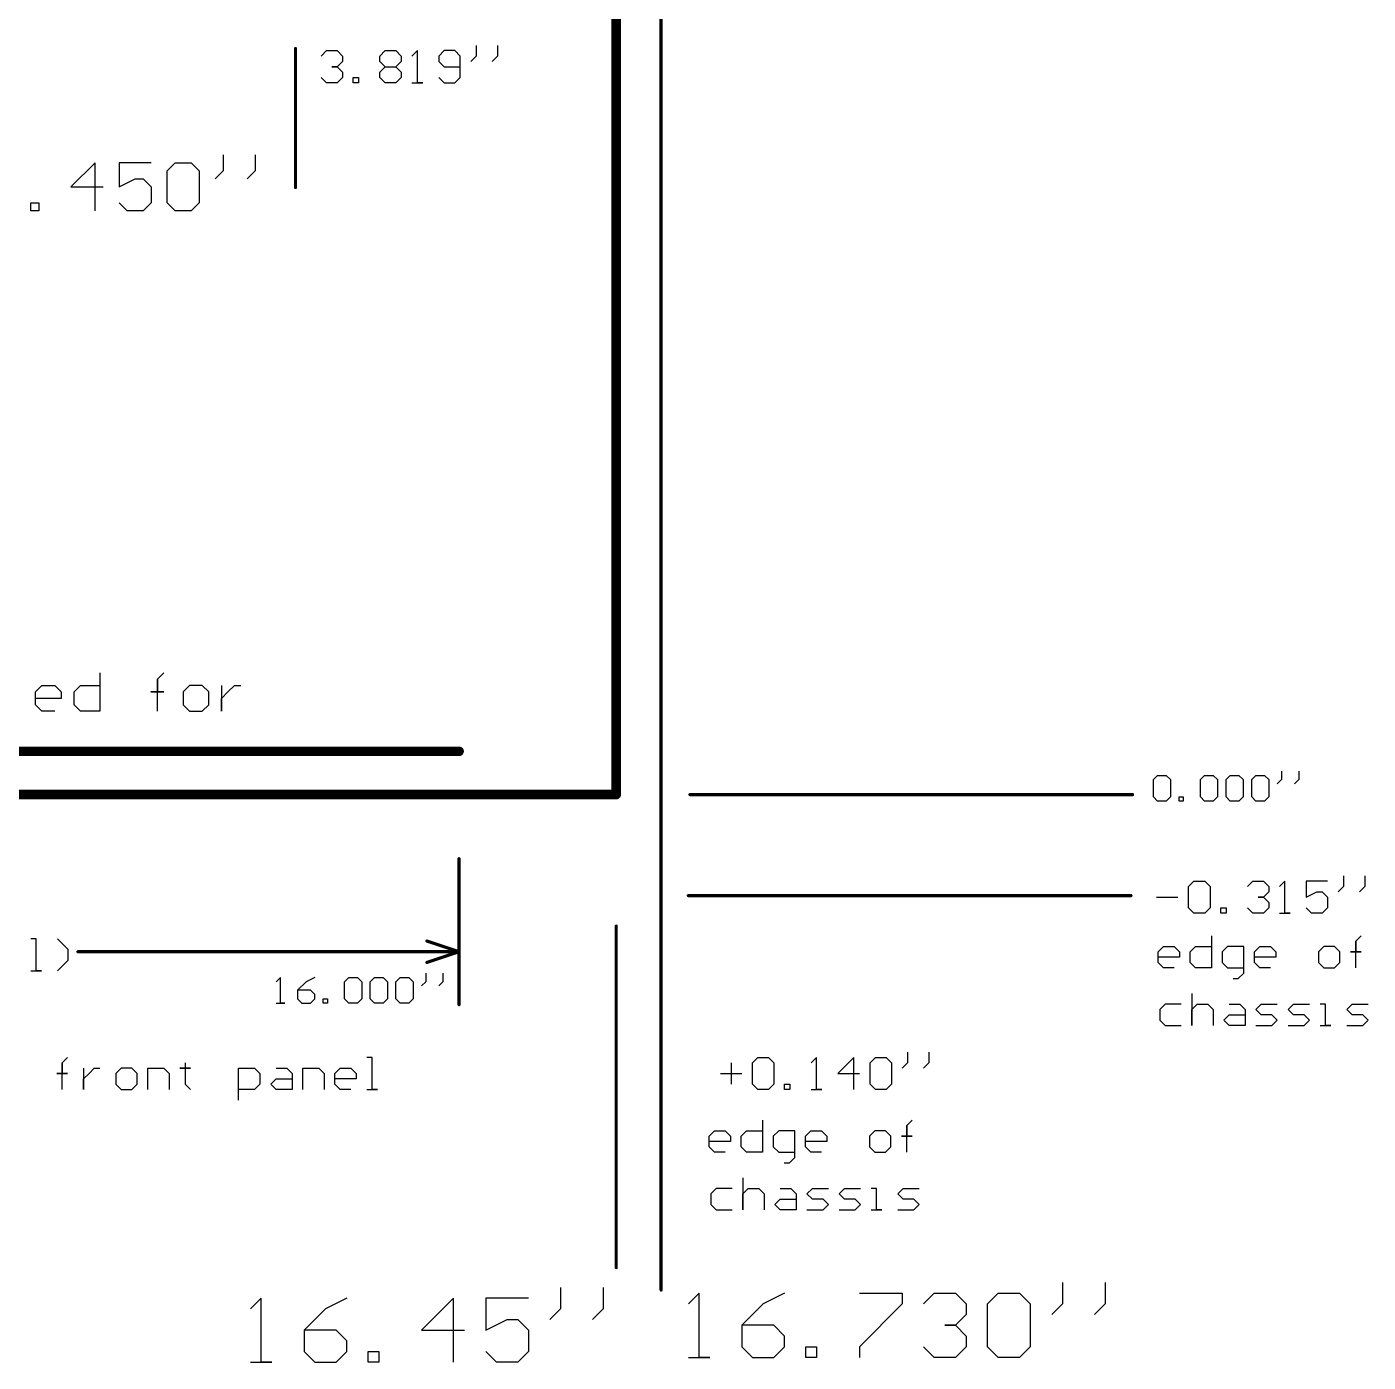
# Model space of a CAD drawing. Extents: x 0.1 to 22.4, y 0.2 to 23.3.
# Drawn here: x 16.612 to 20.795, y 0.23 to 4.394 of the extents above; entities that cross this region are included whole.
import ezdxf

# ---------------------------------------------------------------- set-up
doc = ezdxf.new("R2010")
doc.units = 0
doc.header["$MEASUREMENT"] = 0
doc.layers.add('MECHANICAL1', color=6, linetype='CONTINUOUS')
doc.layers.add('TOPOVERLAY', color=2, linetype='CONTINUOUS')

msp = doc.modelspace()

# ---------------------------------------------------------------- linework, layer by layer
at = {"layer": 'MECHANICAL1'}
for p, q in [((20.125, 2.0466), (20.1383, 2.06)), ((20.1383, 2.06), (20.165, 2.06)), ((20.165, 2.06), (20.1783, 2.0466)), ((20.2716, 2.0466), (20.2849, 2.06)), ((20.2849, 2.06), (20.3116, 2.06)), ((20.3116, 2.06), (20.3249, 2.0466)), ((20.3516, 2.0466), (20.3649, 2.06)), ((20.3649, 2.06), (20.3916, 2.06)), ((20.3916, 2.06), (20.4049, 2.0466)), ((20.4316, 2.0466), (20.4449, 2.06)), ((20.4449, 2.06), (20.4716, 2.06)), ((20.4716, 2.06), (20.4849, 2.0466)), ((20.5249, 2.0733), (20.5249, 2.0466)), ((20.5782, 2.0733), (20.5782, 2.0466)), ((20.125, 1.9933), (20.125, 2.0466)), ((20.1783, 2.0466), (20.1783, 1.9933)), ((20.2716, 1.9933), (20.2716, 2.0466)), ((20.3249, 2.0466), (20.3249, 1.9933)), ((20.3516, 1.9933), (20.3516, 2.0466)), ((20.4049, 2.0466), (20.4049, 1.9933)), ((20.4316, 1.9933), (20.4316, 2.0466)), ((20.4849, 2.0466), (20.4849, 1.9933)), ((20.5249, 2.0466), (20.5115, 2.0333)), ((20.5782, 2.0466), (20.5649, 2.0333)), ((20.1383, 1.98), (20.125, 1.9933)), ((20.165, 1.98), (20.1383, 1.98)), ((20.1783, 1.9933), (20.165, 1.98)), ((20.205, 1.98), (20.205, 1.9933)), ((20.205, 1.9933), (20.2183, 1.9933)), ((20.2183, 1.98), (20.205, 1.98)), ((20.2183, 1.9933), (20.2183, 1.98)), ((20.2849, 1.98), (20.2716, 1.9933)), ((20.3116, 1.98), (20.2849, 1.98)), ((20.3249, 1.9933), (20.3116, 1.98)), ((20.3649, 1.98), (20.3516, 1.9933)), ((20.3916, 1.98), (20.3649, 1.98)), ((20.4049, 1.9933), (20.3916, 1.98)), ((20.4449, 1.98), (20.4316, 1.9933)), ((20.4716, 1.98), (20.4449, 1.98)), ((20.4849, 1.9933), (20.4716, 1.98)), ((20.235, 1.7133), (20.2516, 1.73)), ((20.2516, 1.73), (20.285, 1.73)), ((20.285, 1.73), (20.3016, 1.7133)), ((20.4182, 1.7133), (20.4349, 1.73)), ((20.4349, 1.73), (20.4682, 1.73)), ((20.4682, 1.73), (20.4849, 1.7133)), ((20.5349, 1.73), (20.5182, 1.7133)), ((20.5349, 1.63), (20.5349, 1.73)), ((20.6682, 1.73), (20.6015, 1.73)), ((20.6015, 1.73), (20.6015, 1.68)), ((20.7181, 1.7466), (20.7181, 1.7133)), ((20.7848, 1.7466), (20.7848, 1.7133)), ((20.135, 1.68), (20.2016, 1.68)), ((20.235, 1.6467), (20.235, 1.7133)), ((20.3016, 1.7133), (20.3016, 1.6467)), ((20.4682, 1.68), (20.4516, 1.68)), ((20.4516, 1.68), (20.4682, 1.68)), ((20.4849, 1.6966), (20.4682, 1.68)), ((20.4682, 1.68), (20.4849, 1.6633)), ((20.4849, 1.7133), (20.4849, 1.6966)), ((20.6015, 1.68), (20.6348, 1.6966)), ((20.6348, 1.6966), (20.6515, 1.6966)), ((20.6515, 1.6966), (20.6682, 1.68)), ((20.6682, 1.68), (20.6682, 1.6467)), ((20.7181, 1.7133), (20.7015, 1.6966)), ((20.7848, 1.7133), (20.7681, 1.6966)), ((20.2516, 1.63), (20.235, 1.6467)), ((20.3016, 1.6467), (20.285, 1.63)), ((20.3349, 1.63), (20.3349, 1.6467)), ((20.3349, 1.6467), (20.3516, 1.6467)), ((20.3516, 1.6467), (20.3516, 1.63)), ((20.4349, 1.63), (20.4182, 1.6467)), ((20.4849, 1.6467), (20.4682, 1.63)), ((20.4849, 1.6633), (20.4849, 1.6467)), ((20.6182, 1.63), (20.6015, 1.6467)), ((20.6682, 1.6467), (20.6515, 1.63)), ((20.285, 1.63), (20.2516, 1.63)), ((20.3516, 1.63), (20.3349, 1.63)), ((20.4682, 1.63), (20.4349, 1.63)), ((20.5182, 1.63), (20.5515, 1.63)), ((20.5515, 1.63), (20.5349, 1.63)), ((20.6515, 1.63), (20.6182, 1.63)), ((16.6416, 1.55), (16.6249, 1.55)), ((16.6416, 1.45), (16.6416, 1.55)), ((16.7415, 1.5167), (16.7082, 1.55)), ((20.3066, 1.56), (20.3066, 1.46)), ((20.7565, 1.5433), (20.7731, 1.56)), ((16.7415, 1.4833), (16.7415, 1.5167)), ((20.14, 1.51), (20.1567, 1.5266)), ((20.14, 1.4767), (20.14, 1.51)), ((20.1567, 1.5266), (20.19, 1.5266)), ((20.19, 1.5266), (20.2066, 1.51)), ((20.2066, 1.51), (20.2066, 1.4933)), ((20.24, 1.51), (20.2566, 1.5266)), ((20.24, 1.4767), (20.24, 1.51)), ((20.2566, 1.5266), (20.3066, 1.5266)), ((20.3566, 1.5266), (20.3399, 1.51)), ((20.3399, 1.51), (20.3399, 1.4767)), ((20.4066, 1.5266), (20.3566, 1.5266)), ((20.4066, 1.4433), (20.4066, 1.5266)), ((20.4399, 1.51), (20.4566, 1.5266)), ((20.4399, 1.4767), (20.4399, 1.51)), ((20.4566, 1.5266), (20.4899, 1.5266)), ((20.4899, 1.5266), (20.5065, 1.51)), ((20.5065, 1.51), (20.5065, 1.4933)), ((20.6565, 1.5266), (20.6398, 1.51)), ((20.6398, 1.51), (20.6398, 1.4767)), ((20.6898, 1.5266), (20.6565, 1.5266)), ((20.7065, 1.51), (20.6898, 1.5266)), ((20.7065, 1.4767), (20.7065, 1.51)), ((20.7565, 1.51), (20.7398, 1.51)), ((20.7398, 1.51), (20.7731, 1.51)), ((20.7565, 1.46), (20.7565, 1.5433)), ((20.7565, 1.5433), (20.7565, 1.51)), ((20.7565, 1.51), (20.7565, 1.5433)), ((20.7731, 1.51), (20.7565, 1.51)), ((16.7082, 1.45), (16.7415, 1.4833)), ((20.2066, 1.4933), (20.14, 1.4933)), ((20.1567, 1.46), (20.14, 1.4767)), ((20.2566, 1.46), (20.24, 1.4767)), ((20.3399, 1.4767), (20.3566, 1.46)), ((20.5065, 1.4933), (20.4399, 1.4933)), ((20.4566, 1.46), (20.4399, 1.4767)), ((20.6398, 1.4767), (20.6565, 1.46)), ((20.6898, 1.46), (20.7065, 1.4767)), ((16.6249, 1.45), (16.6582, 1.45)), ((16.6582, 1.45), (16.6416, 1.45)), ((17.4033, 1.43), (17.39, 1.4166)), ((17.4033, 1.35), (17.4033, 1.43)), ((17.51, 1.43), (17.4833, 1.4166)), ((17.6033, 1.4166), (17.6166, 1.43)), ((17.6166, 1.43), (17.6433, 1.43)), ((17.6433, 1.43), (17.6566, 1.4166)), ((17.6832, 1.4166), (17.6966, 1.43)), ((17.6966, 1.43), (17.7232, 1.43)), ((17.7232, 1.43), (17.7366, 1.4166)), ((17.7632, 1.4166), (17.7765, 1.43)), ((17.7765, 1.43), (17.8032, 1.43)), ((17.8032, 1.43), (17.8165, 1.4166)), ((17.8565, 1.4433), (17.8565, 1.4166)), ((17.9098, 1.4433), (17.9098, 1.4166)), ((20.19, 1.46), (20.1567, 1.46)), ((20.3066, 1.46), (20.2566, 1.46)), ((20.3566, 1.46), (20.4066, 1.46)), ((20.3733, 1.4267), (20.3899, 1.4267)), ((20.3899, 1.4267), (20.4066, 1.4433)), ((20.4899, 1.46), (20.4566, 1.46)), ((20.6565, 1.46), (20.6898, 1.46)), ((17.4833, 1.4166), (17.4566, 1.39)), ((17.4566, 1.39), (17.4566, 1.3633)), ((17.4966, 1.39), (17.4566, 1.39)), ((17.51, 1.3767), (17.4966, 1.39)), ((17.6033, 1.3633), (17.6033, 1.4166)), ((17.6566, 1.4166), (17.6566, 1.3633)), ((17.6832, 1.3633), (17.6832, 1.4166)), ((17.7366, 1.4166), (17.7366, 1.3633)), ((17.7632, 1.3633), (17.7632, 1.4166)), ((17.8165, 1.4166), (17.8165, 1.3633)), ((17.8565, 1.4166), (17.8432, 1.4033)), ((17.9098, 1.4166), (17.8965, 1.4033)), ((17.39, 1.35), (17.4167, 1.35)), ((17.4167, 1.35), (17.4033, 1.35)), ((17.4566, 1.3633), (17.47, 1.35)), ((17.47, 1.35), (17.4966, 1.35)), ((17.4966, 1.35), (17.51, 1.3633)), ((17.51, 1.3633), (17.51, 1.3767)), ((17.5366, 1.35), (17.5366, 1.3633)), ((17.5366, 1.3633), (17.5499, 1.3633)), ((17.5499, 1.35), (17.5366, 1.35)), ((17.5499, 1.3633), (17.5499, 1.35)), ((17.6166, 1.35), (17.6033, 1.3633)), ((17.6433, 1.35), (17.6166, 1.35)), ((17.6566, 1.3633), (17.6433, 1.35)), ((17.6966, 1.35), (17.6832, 1.3633)), ((17.7232, 1.35), (17.6966, 1.35)), ((17.7366, 1.3633), (17.7232, 1.35)), ((17.7765, 1.35), (17.7632, 1.3633)), ((17.8032, 1.35), (17.7765, 1.35)), ((17.8165, 1.3633), (17.8032, 1.35)), ((20.1617, 1.3466), (20.145, 1.33)), ((20.2116, 1.3466), (20.1617, 1.3466)), ((20.245, 1.38), (20.245, 1.28)), ((20.245, 1.33), (20.2616, 1.3466)), ((20.2616, 1.3466), (20.295, 1.3466)), ((20.295, 1.3466), (20.3116, 1.33)), ((20.3616, 1.3466), (20.3949, 1.3466)), ((20.3949, 1.3466), (20.4116, 1.33)), ((20.4449, 1.33), (20.4616, 1.3466)), ((20.4616, 1.3466), (20.5115, 1.3466)), ((20.5449, 1.33), (20.5615, 1.3466)), ((20.5615, 1.3466), (20.6115, 1.3466)), ((20.6615, 1.3466), (20.6448, 1.3466)), ((20.6615, 1.28), (20.6615, 1.3466)), ((20.7281, 1.33), (20.7448, 1.3466)), ((20.7448, 1.3466), (20.7948, 1.3466)), ((20.145, 1.33), (20.145, 1.2967)), ((20.145, 1.2967), (20.1617, 1.28)), ((20.245, 1.28), (20.245, 1.33)), ((20.3116, 1.33), (20.3116, 1.28)), ((20.3449, 1.2967), (20.3616, 1.3133)), ((20.3616, 1.28), (20.3449, 1.2967)), ((20.3616, 1.3133), (20.4116, 1.3133)), ((20.4116, 1.33), (20.4116, 1.28)), ((20.4616, 1.3133), (20.4449, 1.33)), ((20.4949, 1.3133), (20.4616, 1.3133)), ((20.5115, 1.2967), (20.4949, 1.3133)), ((20.4949, 1.28), (20.5115, 1.2967)), ((20.5615, 1.3133), (20.5449, 1.33)), ((20.5949, 1.3133), (20.5615, 1.3133)), ((20.6115, 1.2967), (20.5949, 1.3133)), ((20.5949, 1.28), (20.6115, 1.2967)), ((20.7448, 1.3133), (20.7281, 1.33)), ((20.7781, 1.3133), (20.7448, 1.3133)), ((20.7948, 1.2967), (20.7781, 1.3133)), ((20.7781, 1.28), (20.7948, 1.2967)), ((20.1617, 1.28), (20.2116, 1.28)), ((20.4116, 1.28), (20.3616, 1.28)), ((20.4449, 1.28), (20.4949, 1.28)), ((20.5449, 1.28), (20.5949, 1.28)), ((20.6448, 1.28), (20.6782, 1.28)), ((20.6782, 1.28), (20.6615, 1.28)), ((20.7281, 1.28), (20.7781, 1.28)), ((16.7228, 1.1633), (16.7394, 1.18)), ((17.6891, 1.18), (17.6725, 1.18)), ((17.6891, 1.08), (17.6891, 1.18)), ((18.875, 1.1633), (18.8916, 1.18)), ((18.8916, 1.18), (18.925, 1.18)), ((18.925, 1.18), (18.9416, 1.1633)), ((19.0749, 1.18), (19.0582, 1.1633)), ((19.0749, 1.08), (19.0749, 1.18)), ((19.1915, 1.18), (19.1415, 1.13)), ((19.1915, 1.08), (19.1915, 1.18)), ((19.2415, 1.1633), (19.2582, 1.18)), ((19.2582, 1.18), (19.2915, 1.18)), ((19.2915, 1.18), (19.3082, 1.1633)), ((19.3581, 1.1966), (19.3581, 1.1633)), ((19.4248, 1.1966), (19.4248, 1.1633)), ((16.7228, 1.13), (16.7061, 1.13)), ((16.7061, 1.13), (16.7394, 1.13)), ((16.7228, 1.08), (16.7228, 1.1633)), ((16.7228, 1.1633), (16.7228, 1.13)), ((16.7228, 1.13), (16.7228, 1.1633)), ((16.7394, 1.13), (16.7228, 1.13)), ((16.7894, 1.1466), (16.7894, 1.08)), ((16.7894, 1.1133), (16.8061, 1.13)), ((16.8061, 1.13), (16.8227, 1.1466)), ((16.8227, 1.1466), (16.8394, 1.1466)), ((16.906, 1.1466), (16.8894, 1.13)), ((16.8894, 1.13), (16.8894, 1.0967)), ((16.9394, 1.1466), (16.906, 1.1466)), ((16.956, 1.13), (16.9394, 1.1466)), ((16.956, 1.0967), (16.956, 1.13)), ((16.9894, 1.08), (16.9894, 1.1466)), ((16.9894, 1.1466), (17.0393, 1.1466)), ((17.0393, 1.1466), (17.056, 1.13)), ((17.056, 1.13), (17.056, 1.08)), ((17.106, 1.1466), (17.0893, 1.1466)), ((17.0893, 1.1466), (17.1226, 1.1466)), ((17.106, 1.1633), (17.106, 1.1466)), ((17.1226, 1.1466), (17.106, 1.1466)), ((17.106, 1.1466), (17.106, 1.0967)), ((17.2726, 1.0467), (17.2726, 1.1466)), ((17.2726, 1.1466), (17.3226, 1.1466)), ((17.3226, 1.1466), (17.3392, 1.13)), ((17.3392, 1.13), (17.3392, 1.0967)), ((17.3892, 1.1466), (17.4225, 1.1466)), ((17.4225, 1.1466), (17.4392, 1.13)), ((17.4392, 1.13), (17.4392, 1.08)), ((17.4725, 1.08), (17.4725, 1.1466)), ((17.4725, 1.1466), (17.5225, 1.1466)), ((17.5225, 1.1466), (17.5392, 1.13)), ((17.5392, 1.13), (17.5392, 1.08)), ((17.5725, 1.13), (17.5892, 1.1466)), ((17.5725, 1.0967), (17.5725, 1.13)), ((17.5892, 1.1466), (17.6225, 1.1466)), ((17.6225, 1.1466), (17.6391, 1.13)), ((17.6391, 1.13), (17.6391, 1.1133)), ((18.775, 1.13), (18.8416, 1.13)), ((18.8083, 1.1633), (18.8083, 1.0967)), ((18.875, 1.0967), (18.875, 1.1633)), ((18.9416, 1.1633), (18.9416, 1.0967)), ((19.1415, 1.13), (19.2082, 1.13)), ((19.2415, 1.0967), (19.2415, 1.1633)), ((19.3082, 1.1633), (19.3082, 1.0967)), ((19.3581, 1.1633), (19.3415, 1.1466)), ((19.4248, 1.1633), (19.4081, 1.1466)), ((16.7894, 1.08), (16.7894, 1.1133)), ((16.8894, 1.0967), (16.906, 1.08)), ((16.9394, 1.08), (16.956, 1.0967)), ((17.106, 1.0967), (17.1226, 1.08)), ((17.3392, 1.0967), (17.3226, 1.08)), ((17.3726, 1.0967), (17.3892, 1.1133)), ((17.3892, 1.08), (17.3726, 1.0967)), ((17.3892, 1.1133), (17.4392, 1.1133)), ((17.6391, 1.1133), (17.5725, 1.1133)), ((17.5892, 1.08), (17.5725, 1.0967)), ((18.8916, 1.08), (18.875, 1.0967)), ((18.9416, 1.0967), (18.925, 1.08)), ((18.9749, 1.08), (18.9749, 1.0967)), ((18.9749, 1.0967), (18.9916, 1.0967)), ((18.9916, 1.0967), (18.9916, 1.08)), ((19.2582, 1.08), (19.2415, 1.0967)), ((19.3082, 1.0967), (19.2915, 1.08)), ((16.906, 1.08), (16.9394, 1.08)), ((17.3226, 1.08), (17.2726, 1.08)), ((17.4392, 1.08), (17.3892, 1.08)), ((17.6225, 1.08), (17.5892, 1.08)), ((17.6725, 1.08), (17.7058, 1.08)), ((17.7058, 1.08), (17.6891, 1.08)), ((18.925, 1.08), (18.8916, 1.08)), ((18.9916, 1.08), (18.9749, 1.08)), ((19.0582, 1.08), (19.0916, 1.08)), ((19.0916, 1.08), (19.0749, 1.08)), ((19.2915, 1.08), (19.2582, 1.08)), ((18.9066, 0.985), (18.9066, 0.885)), ((19.3565, 0.9683), (19.3731, 0.985)), ((19.3565, 0.885), (19.3565, 0.9683)), ((19.3565, 0.9683), (19.3565, 0.935)), ((19.3565, 0.935), (19.3565, 0.9683)), ((18.74, 0.935), (18.7567, 0.9516)), ((18.74, 0.9017), (18.74, 0.935)), ((18.7567, 0.9516), (18.79, 0.9516)), ((18.79, 0.9516), (18.8066, 0.935)), ((18.8066, 0.935), (18.8066, 0.9183)), ((18.84, 0.935), (18.8566, 0.9516)), ((18.84, 0.9017), (18.84, 0.935)), ((18.8566, 0.9516), (18.9066, 0.9516)), ((18.9566, 0.9516), (18.9399, 0.935)), ((18.9399, 0.935), (18.9399, 0.9017)), ((19.0066, 0.9516), (18.9566, 0.9516)), ((19.0066, 0.8683), (19.0066, 0.9516)), ((19.0399, 0.935), (19.0566, 0.9516)), ((19.0399, 0.9017), (19.0399, 0.935)), ((19.0566, 0.9516), (19.0899, 0.9516)), ((19.0899, 0.9516), (19.1065, 0.935)), ((19.1065, 0.935), (19.1065, 0.9183)), ((19.2565, 0.9516), (19.2398, 0.935)), ((19.2398, 0.935), (19.2398, 0.9017)), ((19.2898, 0.9516), (19.2565, 0.9516)), ((19.3065, 0.935), (19.2898, 0.9516)), ((19.3065, 0.9017), (19.3065, 0.935)), ((19.3565, 0.935), (19.3398, 0.935)), ((19.3398, 0.935), (19.3731, 0.935)), ((19.3731, 0.935), (19.3565, 0.935)), ((18.8066, 0.9183), (18.74, 0.9183)), ((18.7567, 0.885), (18.74, 0.9017)), ((18.79, 0.885), (18.7567, 0.885)), ((18.8566, 0.885), (18.84, 0.9017)), ((18.9066, 0.885), (18.8566, 0.885)), ((18.9399, 0.9017), (18.9566, 0.885)), ((18.9566, 0.885), (19.0066, 0.885)), ((19.1065, 0.9183), (19.0399, 0.9183)), ((19.0566, 0.885), (19.0399, 0.9017)), ((19.0899, 0.885), (19.0566, 0.885)), ((19.2398, 0.9017), (19.2565, 0.885)), ((19.2565, 0.885), (19.2898, 0.885)), ((19.2898, 0.885), (19.3065, 0.9017)), ((18.9733, 0.8517), (18.9899, 0.8517)), ((18.9899, 0.8517), (19.0066, 0.8683)), ((18.845, 0.805), (18.845, 0.705)), ((18.7617, 0.7716), (18.745, 0.755)), ((18.745, 0.755), (18.745, 0.7217)), ((18.8116, 0.7716), (18.7617, 0.7716)), ((18.845, 0.755), (18.8616, 0.7716)), ((18.845, 0.705), (18.845, 0.755)), ((18.8616, 0.7716), (18.895, 0.7716)), ((18.895, 0.7716), (18.9116, 0.755)), ((18.9116, 0.755), (18.9116, 0.705)), ((18.9616, 0.7716), (18.9949, 0.7716)), ((18.9949, 0.7716), (19.0116, 0.755)), ((19.0116, 0.755), (19.0116, 0.705)), ((19.0449, 0.755), (19.0616, 0.7716)), ((19.0616, 0.7383), (19.0449, 0.755)), ((19.0616, 0.7716), (19.1115, 0.7716)), ((19.1449, 0.755), (19.1615, 0.7716)), ((19.1615, 0.7383), (19.1449, 0.755)), ((19.1615, 0.7716), (19.2115, 0.7716)), ((19.2615, 0.7716), (19.2448, 0.7716)), ((19.2615, 0.705), (19.2615, 0.7716)), ((19.3281, 0.755), (19.3448, 0.7716)), ((19.3448, 0.7383), (19.3281, 0.755)), ((19.3448, 0.7716), (19.3948, 0.7716)), ((18.745, 0.7217), (18.7617, 0.705)), ((18.9449, 0.7217), (18.9616, 0.7383)), ((18.9616, 0.705), (18.9449, 0.7217)), ((18.9616, 0.7383), (19.0116, 0.7383)), ((19.0949, 0.7383), (19.0616, 0.7383)), ((19.1115, 0.7217), (19.0949, 0.7383)), ((19.0949, 0.705), (19.1115, 0.7217)), ((19.1949, 0.7383), (19.1615, 0.7383)), ((19.2115, 0.7217), (19.1949, 0.7383)), ((19.1949, 0.705), (19.2115, 0.7217)), ((19.3781, 0.7383), (19.3448, 0.7383)), ((19.3948, 0.7217), (19.3781, 0.7383)), ((19.3781, 0.705), (19.3948, 0.7217)), ((18.7617, 0.705), (18.8116, 0.705)), ((19.0116, 0.705), (18.9616, 0.705)), ((19.0449, 0.705), (19.0949, 0.705)), ((19.1449, 0.705), (19.1949, 0.705)), ((19.2448, 0.705), (19.2782, 0.705)), ((19.2782, 0.705), (19.2615, 0.705)), ((19.3281, 0.705), (19.3781, 0.705)), ((18.2764, 0.4633), (18.2764, 0.3966)), ((18.4096, 0.4633), (18.4096, 0.3966)), ((19.8413, 0.4783), (19.8413, 0.4116)), ((19.9746, 0.4783), (19.9746, 0.4116)), ((17.3433, 0.4299), (17.31, 0.3966)), ((17.3433, 0.23), (17.3433, 0.4299)), ((17.6099, 0.4299), (17.5433, 0.3966)), ((17.9431, 0.4299), (17.8432, 0.33)), ((17.9431, 0.23), (17.9431, 0.4299)), ((18.1764, 0.4299), (18.0431, 0.4299)), ((18.0431, 0.4299), (18.0431, 0.33)), ((18.7083, 0.4449), (18.675, 0.4116)), ((18.7083, 0.245), (18.7083, 0.4449)), ((18.9749, 0.4449), (18.9083, 0.4116)), ((19.2082, 0.4449), (19.3415, 0.4449)), ((19.3415, 0.4449), (19.3415, 0.4116)), ((19.4081, 0.4116), (19.4414, 0.4449)), ((19.4414, 0.4449), (19.5081, 0.4449)), ((19.5081, 0.4449), (19.5414, 0.4116)), ((19.608, 0.4116), (19.6414, 0.4449)), ((19.6414, 0.4449), (19.708, 0.4449)), ((19.708, 0.4449), (19.7413, 0.4116)), ((17.5433, 0.3966), (17.4766, 0.33)), ((18.2764, 0.3966), (18.243, 0.3633)), ((18.4096, 0.3966), (18.3763, 0.3633)), ((18.9083, 0.4116), (18.8416, 0.345)), ((19.3415, 0.4116), (19.2082, 0.2783)), ((19.5414, 0.3783), (19.5081, 0.345)), ((19.5414, 0.4116), (19.5414, 0.3783)), ((19.608, 0.2783), (19.608, 0.4116)), ((19.7413, 0.4116), (19.7413, 0.2783)), ((19.8413, 0.4116), (19.808, 0.3783)), ((19.9746, 0.4116), (19.9413, 0.3783)), ((18.0431, 0.33), (18.1097, 0.3633)), ((18.1097, 0.3633), (18.1431, 0.3633)), ((18.1431, 0.3633), (18.1764, 0.33)), ((18.8416, 0.345), (18.8416, 0.2783)), ((18.9416, 0.345), (18.8416, 0.345)), ((18.9749, 0.3116), (18.9416, 0.345)), ((19.5081, 0.345), (19.4747, 0.345)), ((19.4747, 0.345), (19.5081, 0.345)), ((19.5081, 0.345), (19.5414, 0.3116)), ((17.4766, 0.33), (17.4766, 0.2633)), ((17.5766, 0.33), (17.4766, 0.33)), ((17.6099, 0.2966), (17.5766, 0.33)), ((17.6099, 0.2633), (17.6099, 0.2966)), ((17.8432, 0.33), (17.9765, 0.33)), ((18.1764, 0.33), (18.1764, 0.2633)), ((18.9749, 0.2783), (18.9749, 0.3116)), ((19.5414, 0.3116), (19.5414, 0.2783)), ((17.4766, 0.2633), (17.5099, 0.23)), ((17.5766, 0.23), (17.6099, 0.2633)), ((17.6765, 0.23), (17.6765, 0.2633)), ((17.6765, 0.2633), (17.7099, 0.2633)), ((17.7099, 0.2633), (17.7099, 0.23)), ((18.0764, 0.23), (18.0431, 0.2633)), ((18.1764, 0.2633), (18.1431, 0.23)), ((18.8416, 0.2783), (18.8749, 0.245)), ((18.9416, 0.245), (18.9749, 0.2783)), ((19.0415, 0.245), (19.0415, 0.2783)), ((19.0415, 0.2783), (19.0749, 0.2783)), ((19.0749, 0.2783), (19.0749, 0.245)), ((19.2082, 0.2783), (19.2082, 0.245)), ((19.4414, 0.245), (19.4081, 0.2783)), ((19.5414, 0.2783), (19.5081, 0.245)), ((19.6414, 0.245), (19.608, 0.2783)), ((19.7413, 0.2783), (19.708, 0.245)), ((17.31, 0.23), (17.3766, 0.23)), ((17.3766, 0.23), (17.3433, 0.23)), ((17.5099, 0.23), (17.5766, 0.23)), ((17.7099, 0.23), (17.6765, 0.23)), ((18.1431, 0.23), (18.0764, 0.23)), ((18.675, 0.245), (18.7416, 0.245)), ((18.7416, 0.245), (18.7083, 0.245)), ((18.8749, 0.245), (18.9416, 0.245)), ((19.0749, 0.245), (19.0415, 0.245)), ((19.5081, 0.245), (19.4414, 0.245)), ((19.708, 0.245), (19.6414, 0.245))]:
    msp.add_line(p, q, dxfattribs=at)
for points, const_width in [([(18.45, 2), (18.45, 21.37)], 0.03), ([(18.59, 0.455), (18.59, 15.95)], 0.01), ([(17.45, 3.8935), (17.45, 4.3265)], 0.01), ([(14.66, 2.135), (17.96, 2.135)], 0.03), ([(2, 2), (18.45, 2)], 0.03), ([(18.68, 2), (20.06, 2)], 0.01), ([(17.96, 1.345), (17.96, 1.8)], 0.01), ([(18.675, 1.685), (20.055, 1.685)], 0.01), ([(18.45, 0.525), (18.45, 1.59)], 0.01), ([(17.86, 1.5433), (17.96, 1.51)], 0.01), ([(16.7715, 1.51), (17.96, 1.51)], 0.01), ([(17.86, 1.4767), (17.96, 1.51)], 0.01), ([(17.96, 1.5), (17.96, 1.52)], 0.01)]:
    msp.add_lwpolyline(points, dxfattribs=dict(at, const_width=const_width))
for points, const_width in [([(17.4475, 4.3265, 1), (17.4525, 4.3265, 1)], 0.005), ([(17.4475, 3.8935, 1), (17.4525, 3.8935, 1)], 0.005), ([(17.9525, 2.135, 1), (17.9675, 2.135, 1)], 0.015), ([(18.4425, 2, 1), (18.4575, 2, 1)], 0.015), ([(18.4425, 2, 1), (18.4575, 2, 1)], 0.015), ([(18.6775, 2, 1), (18.6825, 2, 1)], 0.005), ([(20.0575, 2, 1), (20.0625, 2, 1)], 0.005), ([(17.9575, 1.8, 1), (17.9625, 1.8, 1)], 0.005), ([(18.6725, 1.685, 1), (18.6775, 1.685, 1)], 0.005), ([(20.0525, 1.685, 1), (20.0575, 1.685, 1)], 0.005), ([(18.4475, 1.59, 1), (18.4525, 1.59, 1)], 0.005), ([(17.8575, 1.5433, 1), (17.8625, 1.5433, 1)], 0.005), ([(16.769, 1.51, 1), (16.774, 1.51, 1)], 0.005), ([(17.9575, 1.52, 1), (17.9625, 1.52, 1)], 0.005), ([(17.9575, 1.51, 1), (17.9625, 1.51, 1)], 0.005), ([(17.9575, 1.51, 1), (17.9625, 1.51, 1)], 0.005), ([(17.9575, 1.51, 1), (17.9625, 1.51, 1)], 0.005), ([(17.8575, 1.4767, 1), (17.8625, 1.4767, 1)], 0.005), ([(17.9575, 1.5, 1), (17.9625, 1.5, 1)], 0.005), ([(17.9575, 1.345, 1), (17.9625, 1.345, 1)], 0.005), ([(18.4475, 0.525, 1), (18.4525, 0.525, 1)], 0.005), ([(18.5875, 0.455, 1), (18.5925, 0.455, 1)], 0.005)]:
    msp.add_lwpolyline(points, format="xyb", close=True, dxfattribs=dict(at, const_width=const_width))
at = {"layer": 'TOPOVERLAY'}
for p, q in [((17.53, 4.3033), (17.5467, 4.32)), ((17.5467, 4.32), (17.58, 4.32)), ((17.58, 4.32), (17.5966, 4.3033)), ((17.7133, 4.3033), (17.7299, 4.32)), ((17.7299, 4.32), (17.7633, 4.32)), ((17.7633, 4.32), (17.7799, 4.3033)), ((17.8299, 4.32), (17.8132, 4.3033)), ((17.8299, 4.22), (17.8299, 4.32)), ((17.9132, 4.32), (17.8965, 4.3033)), ((17.9465, 4.32), (17.9132, 4.32)), ((17.9632, 4.3033), (17.9465, 4.32)), ((18.0132, 4.3366), (18.0132, 4.3033)), ((18.0798, 4.3366), (18.0798, 4.3033)), ((17.58, 4.27), (17.5633, 4.27)), ((17.5633, 4.27), (17.58, 4.27)), ((17.5966, 4.2866), (17.58, 4.27)), ((17.58, 4.27), (17.5966, 4.2533)), ((17.5966, 4.3033), (17.5966, 4.2866)), ((17.7133, 4.2866), (17.7133, 4.3033)), ((17.7299, 4.27), (17.7133, 4.2866)), ((17.7133, 4.2533), (17.7299, 4.27)), ((17.7299, 4.27), (17.7633, 4.27)), ((17.7799, 4.2866), (17.7633, 4.27)), ((17.7633, 4.27), (17.7799, 4.2533)), ((17.7799, 4.3033), (17.7799, 4.2866)), ((17.8965, 4.3033), (17.8965, 4.2866)), ((17.8965, 4.2866), (17.9132, 4.27)), ((17.9132, 4.27), (17.9632, 4.27)), ((17.9632, 4.2367), (17.9632, 4.3033)), ((18.0132, 4.3033), (17.9965, 4.2866)), ((18.0798, 4.3033), (18.0632, 4.2866)), ((17.5467, 4.22), (17.53, 4.2367)), ((17.5966, 4.2367), (17.58, 4.22)), ((17.5966, 4.2533), (17.5966, 4.2367)), ((17.63, 4.22), (17.63, 4.2367)), ((17.63, 4.2367), (17.6466, 4.2367)), ((17.6466, 4.2367), (17.6466, 4.22)), ((17.7133, 4.2367), (17.7133, 4.2533)), ((17.7299, 4.22), (17.7133, 4.2367)), ((17.7799, 4.2367), (17.7633, 4.22)), ((17.7799, 4.2533), (17.7799, 4.2367)), ((17.8965, 4.2367), (17.9132, 4.22)), ((17.9465, 4.22), (17.9632, 4.2367)), ((17.58, 4.22), (17.5467, 4.22)), ((17.6466, 4.22), (17.63, 4.22)), ((17.7633, 4.22), (17.7299, 4.22)), ((17.8132, 4.22), (17.8466, 4.22)), ((17.8466, 4.22), (17.8299, 4.22)), ((17.9132, 4.22), (17.9465, 4.22)), ((17.2247, 3.9949), (17.2247, 3.945)), ((17.3247, 3.9949), (17.3247, 3.945)), ((16.8248, 3.97), (16.7499, 3.895)), ((16.8248, 3.82), (16.8248, 3.97)), ((16.9998, 3.97), (16.8998, 3.97)), ((16.8998, 3.97), (16.8998, 3.895)), ((17.0498, 3.945), (17.0748, 3.97)), ((17.0498, 3.845), (17.0498, 3.945)), ((17.0748, 3.97), (17.1247, 3.97)), ((17.1247, 3.97), (17.1497, 3.945)), ((17.1497, 3.945), (17.1497, 3.845)), ((17.2247, 3.945), (17.1997, 3.92)), ((17.3247, 3.945), (17.2997, 3.92)), ((16.7499, 3.895), (16.8498, 3.895)), ((16.8998, 3.895), (16.9498, 3.92)), ((16.9498, 3.92), (16.9748, 3.92)), ((16.9748, 3.92), (16.9998, 3.895)), ((16.9998, 3.895), (16.9998, 3.845)), ((16.6249, 3.82), (16.6249, 3.845)), ((16.6249, 3.845), (16.6499, 3.845)), ((16.6499, 3.82), (16.6249, 3.82)), ((16.6499, 3.845), (16.6499, 3.82)), ((16.9248, 3.82), (16.8998, 3.845)), ((16.9748, 3.82), (16.9248, 3.82)), ((16.9998, 3.845), (16.9748, 3.82)), ((17.0748, 3.82), (17.0498, 3.845)), ((17.1247, 3.82), (17.0748, 3.82)), ((17.1497, 3.845), (17.1247, 3.82)), ((16.8395, 2.38), (16.8395, 2.26)), ((17.0194, 2.36), (17.0394, 2.38)), ((17.0194, 2.26), (17.0194, 2.36)), ((17.0194, 2.36), (17.0194, 2.32)), ((17.0194, 2.32), (17.0194, 2.36)), ((16.6395, 2.32), (16.6595, 2.34)), ((16.6395, 2.28), (16.6395, 2.32)), ((16.6595, 2.34), (16.6995, 2.34)), ((16.6995, 2.34), (16.7195, 2.32)), ((16.7195, 2.32), (16.7195, 2.3)), ((16.7595, 2.32), (16.7795, 2.34)), ((16.7595, 2.28), (16.7595, 2.32)), ((16.7795, 2.34), (16.8395, 2.34)), ((17.0194, 2.32), (16.9994, 2.32)), ((16.9994, 2.32), (17.0394, 2.32)), ((17.0394, 2.32), (17.0194, 2.32)), ((17.1194, 2.34), (17.0994, 2.32)), ((17.0994, 2.32), (17.0994, 2.28)), ((17.1594, 2.34), (17.1194, 2.34)), ((17.1794, 2.32), (17.1594, 2.34)), ((17.1794, 2.28), (17.1794, 2.32)), ((17.2193, 2.34), (17.2193, 2.26)), ((17.2193, 2.3), (17.2393, 2.32)), ((17.2393, 2.32), (17.2593, 2.34)), ((17.2593, 2.34), (17.2793, 2.34)), ((16.7195, 2.3), (16.6395, 2.3)), ((16.6595, 2.26), (16.6395, 2.28)), ((16.6995, 2.26), (16.6595, 2.26)), ((16.7795, 2.26), (16.7595, 2.28)), ((16.8395, 2.26), (16.7795, 2.26)), ((17.0994, 2.28), (17.1194, 2.26)), ((17.1194, 2.26), (17.1594, 2.26)), ((17.1594, 2.26), (17.1794, 2.28)), ((17.2193, 2.26), (17.2193, 2.3))]:
    msp.add_line(p, q, dxfattribs=at)

doc.saveas('drawing.dxf')
